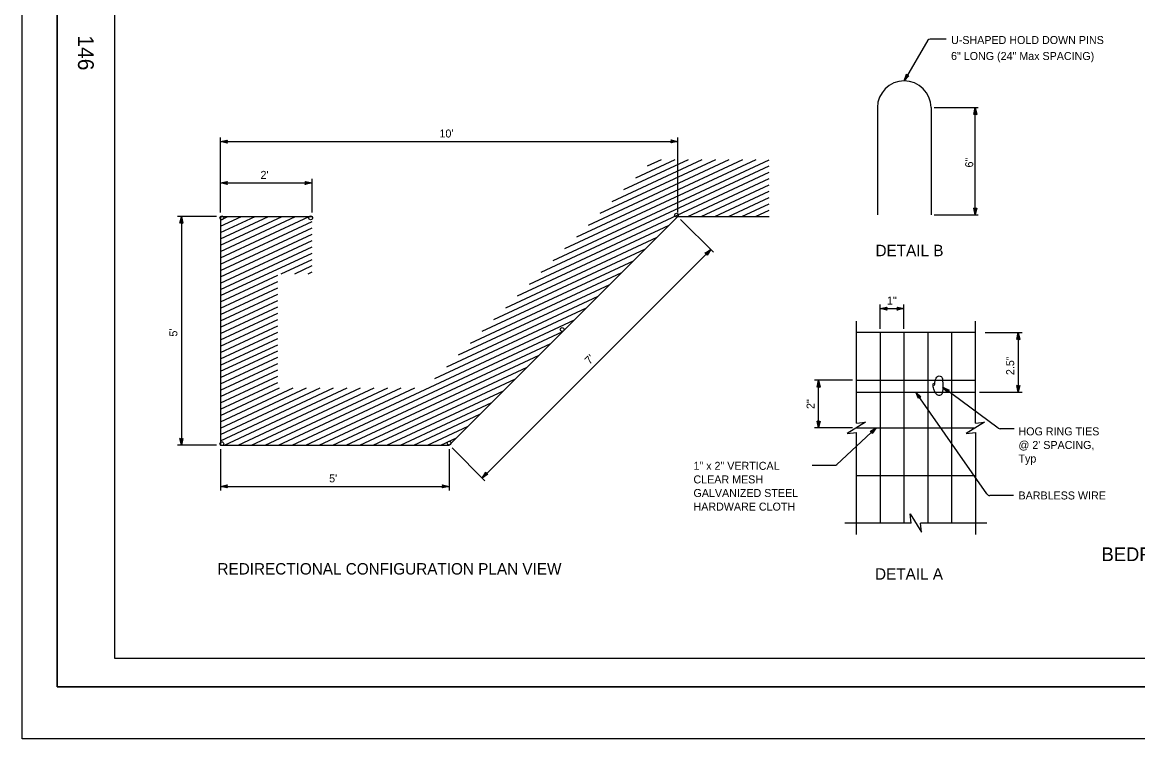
# Model space of a CAD drawing. Extents: x -894 to 866, y -476 to 714.
# Drawn here: x -894 to 82, y -476 to 150 of the extents above; entities that cross this region are included whole.
import ezdxf

# ---------------------------------------------------------------- set-up
doc = ezdxf.new("R2010")
doc.units = 0
for name, color, linetype in [('10 Sheet Format', 7, 'Continuous'), ('36 Drainage', 7, 'Continuous'), ('37 Drain Anno', 7, 'Continuous'), ('57 Undefined', 7, 'Continuous'), ('60 Nongeo Data', 7, 'Continuous')]:
    doc.layers.add(name, color=color, linetype=linetype)

# ---------------------------------------------------------------- blocks, each defined once
blk = doc.blocks.new('AHT')
at = {"layer": '60 Nongeo Data'}
blk.add_lwpolyline([(-5.9055, 1.3189), (0, 0), (-5.9059, -1.3094), (-5.6957, -0.9602), (-1.3693, -0.0035), (-5.6968, 0.9693), (-5.4886, 0.6205), (-2.7193, 0.002), (-5.4858, -0.6114), (-5.2756, -0.2622), (-4.0791, 0.0031), (-5.2799, 0.2713), (-5.1181, 0), (-5.9059, -1.3094), (-5.1181, 0)], close=True, dxfattribs=at)

msp = doc.modelspace()

# ---------------------------------------------------------------- linework, layer by layer
at = {"layer": '10 Sheet Format'}
for p, q in [((-863.43, 668.96), (-863.43, -431.04)), ((-813.45, 643.96), (-813.45, -406.04)), ((-813.45, -406.04), (-438.24, -406.04)), ((-438.75, -406.04), (199.07, -406.04)), ((-863.43, -431.04), (836.57, -431.04))]:
    msp.add_line(p, q, dxfattribs=at)
for points in [[(-894.04, 713.56), (865.96, 713.56), (865.96, -476.44), (-894.04, -476.44)], [(-863.43, 668.96), (836.59, 668.96), (836.59, -431.03), (-863.43, -431.03)]]:
    msp.add_lwpolyline(points, close=True, dxfattribs=at)
at = {"layer": '36 Drainage'}
for p, q in [((-429.75, -57.93), (-240.62, 30.26)), ((-419.41, -47.59), (-251.97, 30.49)), ((-409.08, -37.25), (-263.81, 30.49)), ((-398.74, -26.92), (-275.64, 30.49)), ((-388.4, -16.58), (-287.47, 30.49)), ((-378.06, -6.24), (-299.3, 30.49)), ((-367.73, 4.1), (-311.13, 30.49)), ((-357.39, 14.43), (-322.96, 30.49)), ((-347.05, 24.77), (-334.79, 30.49)), ((-440.09, -68.26), (-240.62, 24.75)), ((-720.62, 9.94), (-640.62, 9.94)), ((-450.42, -78.6), (-240.62, 19.23)), ((-311.88, -19.51), (-240.62, 13.71)), ((-300.04, -19.51), (-240.62, 8.2)), ((-288.21, -19.51), (-240.62, 2.68)), ((-276.38, -19.51), (-240.62, -2.84)), ((-264.55, -19.51), (-240.62, -8.35)), ((-754.9, -19.51), (-754.9, -219.51)), ((-720.62, -19.51), (-640.62, -19.51)), ((-720.62, -19.51), (-720.62, -219.51)), ((-720.62, -55.64), (-643.14, -19.51)), ((-720.62, -50.13), (-654.97, -19.51)), ((-720.62, -44.61), (-666.81, -19.51)), ((-720.62, -39.09), (-678.64, -19.51)), ((-720.62, -33.57), (-690.47, -19.51)), ((-720.62, -28.06), (-702.3, -19.51)), ((-720.62, -22.54), (-714.13, -19.51)), ((-520.62, -219.51), (-320.62, -19.51)), ((-320.62, -19.51), (-240.62, -19.51)), ((-252.72, -19.51), (-240.62, -13.87)), ((-240.89, -19.51), (-240.62, -19.39)), ((-720.62, -61.16), (-640.62, -23.85)), ((-460.76, -88.94), (-328.27, -27.16)), ((-720.62, -66.68), (-640.62, -29.37)), ((-720.62, -72.19), (-640.62, -34.89)), ((-471.1, -99.28), (-338.61, -37.49)), ((-720.62, -77.71), (-640.62, -40.4)), ((-720.62, -83.23), (-640.62, -45.92)), ((-481.44, -109.61), (-348.94, -47.83)), ((-720.62, -88.74), (-640.62, -51.44)), ((-667.55, -69.51), (-640.62, -56.96)), ((-491.77, -119.95), (-359.28, -58.17)), ((-655.72, -69.51), (-640.62, -62.47)), ((-643.89, -69.51), (-640.62, -67.99)), ((-720.62, -94.26), (-670.62, -70.94)), ((-720.62, -99.78), (-670.62, -76.46)), ((-502.11, -130.29), (-369.62, -68.51)), ((-720.62, -105.29), (-670.62, -81.98)), ((-720.62, -110.81), (-670.62, -87.5)), ((-512.45, -140.62), (-379.95, -78.84)), ((-720.62, -116.33), (-670.62, -93.01)), ((-522.78, -150.96), (-390.29, -89.18)), ((-720.62, -121.84), (-670.62, -98.53)), ((-720.62, -127.36), (-670.62, -104.05)), ((-533.12, -161.3), (-400.63, -99.52)), ((-720.62, -132.88), (-670.62, -109.56)), ((-720.62, -138.4), (-670.62, -115.08)), ((-646.13, -219.51), (-410.97, -109.85)), ((-164.42, -200.42), (-164.42, -111.12)), ((-60.26, -200.42), (-60.26, -111.12)), ((-720.62, -143.91), (-670.62, -120.6)), ((-720.62, -149.43), (-670.62, -126.11)), ((-634.3, -219.51), (-421.3, -120.19)), ((-60.26, -121.12), (-164.42, -121.12)), ((-143.59, -121.12), (-143.59, -287.72)), ((-122.76, -121.12), (-122.76, -287.72)), ((-101.93, -121.12), (-101.93, -287.72)), ((-81.09, -121.12), (-81.09, -287.72)), ((-720.62, -154.95), (-670.62, -131.63)), ((-622.47, -219.51), (-431.64, -130.53)), ((-720.62, -160.46), (-670.62, -137.15)), ((-720.62, -165.98), (-670.62, -142.66)), ((-610.64, -219.51), (-441.98, -140.87)), ((-720.62, -171.5), (-670.62, -148.18)), ((-720.62, -177.01), (-670.62, -153.7)), ((-598.8, -219.51), (-452.31, -151.2)), ((-720.62, -182.53), (-670.62, -159.22)), ((-720.62, -188.05), (-670.62, -164.73)), ((-586.97, -219.51), (-462.65, -161.54)), ((-164.42, -162.77), (-60.26, -162.77)), ((-720.62, -215.63), (-621.72, -169.51)), ((-720.62, -210.11), (-633.55, -169.51)), ((-720.62, -204.6), (-645.38, -169.51)), ((-720.62, -199.08), (-657.21, -169.51)), ((-720.62, -193.56), (-669.04, -169.51)), ((-717.11, -219.51), (-609.89, -169.51)), ((-705.28, -219.51), (-598.06, -169.51)), ((-693.45, -219.51), (-586.23, -169.51)), ((-681.62, -219.51), (-574.4, -169.51)), ((-669.79, -219.51), (-562.57, -169.51)), ((-657.96, -219.51), (-550.73, -169.51)), ((-575.14, -219.51), (-472.99, -171.88)), ((-164.42, -173.18), (-60.26, -173.18)), ((-50.18, -262.29), (-112.34, -173.18)), ((-56.76, -173.18), (-19.36, -173.18)), ((-563.31, -219.51), (-483.33, -182.21)), ((-551.48, -219.51), (-493.66, -192.55)), ((-539.65, -219.51), (-504, -202.89)), ((-164.42, -204.42), (-60.26, -204.42)), ((-527.82, -219.51), (-514.34, -213.23)), ((-164.42, -297.72), (-164.42, -208.42)), ((-60.26, -208.42), (-60.26, -297.72)), ((-720.62, -219.51), (-520.62, -219.51)), ((-164.42, -246.07), (-60.26, -246.07)), ((-720.62, -255.62), (-520.62, -255.62)), ((-26.89, -263.58), (-47.72, -263.58)), ((-116.34, -287.72), (-174.42, -287.72)), ((-50.26, -287.72), (-108.34, -287.72))]:
    msp.add_line(p, q, dxfattribs=at)
for points in [[(-110.05, -178.78), (-112.34, -173.18), (-107.89, -177.28), (-108.3, -177.3), (-111.56, -174.3), (-109.88, -178.41), (-109.71, -178.04), (-110.79, -175.41), (-108.7, -177.33), (-109.11, -177.36), (-110.01, -176.53), (-109.54, -177.67), (-109.41, -177.38), (-107.89, -177.28), (-109.41, -177.38)], [(-152.43, -207.49), (-147.22, -204.42), (-150.64, -209.41), (-150.72, -209.01), (-148.22, -205.36), (-152.04, -207.6), (-151.65, -207.72), (-149.21, -206.28), (-150.81, -208.61), (-150.89, -208.22), (-150.2, -207.2), (-151.26, -207.83), (-150.96, -207.92), (-150.64, -209.41), (-150.96, -207.92)]]:
    msp.add_lwpolyline(points, close=True, dxfattribs=at)
for points in [[(-164.42, -200.42), (-156.42, -199.42), (-172.42, -209.42), (-164.42, -208.42)], [(-60.26, -200.42), (-52.26, -199.42), (-68.26, -209.42), (-60.26, -208.42)], [(-116.34, -287.72), (-117.34, -279.72), (-107.34, -295.72), (-108.34, -287.72)]]:
    msp.add_lwpolyline(points, dxfattribs=at)
for centre in [(-719.45, -20.69), (-641.8, -20.69), (-321.8, -18.33), (-719.45, -218.33), (-520.62, -217.85)]:
    msp.add_circle(centre, 1.67, dxfattribs=at)
msp.add_arc((-47.72, -260.58), 3, 214.898, 270, dxfattribs=at)
msp.add_spline([(-95.94, -167.44), (-95.1, -162.09), (-94.16, -160.05), (-92.72, -159.05), (-89.75, -159.93), (-88.92, -163.5), (-88.68, -169.46), (-88.92, -172.21), (-90.23, -175.54), (-93.09, -175.78), (-95.11, -173.99), (-96.42, -171.49), (-97.25, -167.37), (-97.05, -165.31)], degree=3, dxfattribs=at)
at = {"layer": '37 Drain Anno'}
for p, q in [((-101.83, 134.72), (-122.54, 99.22)), ((-85.99, 135.84), (-99.88, 135.84)), ((-96.47, 75.78), (-57.8, 75.78)), ((-60.43, -17.97), (-60.43, 75.78)), ((-720.62, -16.01), (-720.62, 49.67)), ((-320.62, -16.01), (-320.62, 49.67)), ((-720.62, 46.17), (-320.62, 46.17)), ((-720.62, -16.01), (-720.62, 13.44)), ((-640.62, -16.01), (-640.62, 13.44)), ((-724.12, -19.51), (-758.4, -19.51)), ((-96.47, -17.97), (-57.8, -17.97)), ((-318.15, -21.99), (-289.34, -50.79)), ((-491.82, -248.32), (-291.82, -48.32)), ((-143.59, -117.62), (-143.59, -96.49)), ((-122.76, -117.62), (-122.76, -96.49)), ((-143.59, -99.99), (-122.76, -99.99)), ((-51.76, -121.12), (-19.36, -121.12)), ((-22.86, -121.12), (-22.86, -173.18)), ((-167.92, -162.77), (-200.99, -162.77)), ((-197.49, -204.42), (-197.49, -162.77)), ((-40.33, -204.65), (-88.68, -168.91)), ((-167.92, -204.42), (-200.99, -204.42)), ((-181.38, -236.37), (-147.22, -204.42)), ((-26.43, -205.24), (-38.55, -205.24)), ((-724.12, -219.51), (-758.4, -219.51)), ((-720.62, -223.01), (-720.62, -259.12)), ((-520.62, -223.01), (-520.62, -259.12)), ((-518.15, -221.99), (-489.34, -250.79)), ((-202.97, -237.18), (-183.42, -237.18))]:
    msp.add_line(p, q, dxfattribs=at)
for points in [[(-118.42, 103.65), (-122.54, 99.22), (-120.69, 104.98), (-120.5, 104.62), (-121.85, 100.4), (-118.83, 103.65), (-119.23, 103.65), (-121.16, 101.57), (-120.3, 104.26), (-120.1, 103.91), (-120.48, 102.74), (-119.64, 103.64), (-119.96, 103.64), (-120.69, 104.98), (-119.96, 103.64)], [(-61.74, 69.87), (-60.43, 75.78), (-59.12, 69.87), (-59.47, 70.08), (-60.42, 74.41), (-61.39, 70.08), (-61.05, 70.29), (-60.43, 73.06), (-59.81, 70.29), (-60.16, 70.5), (-60.43, 71.7), (-60.7, 70.5), (-60.43, 70.66), (-59.12, 69.87), (-60.43, 70.66)], [(-59.11, -12.06), (-60.43, -17.97), (-61.73, -12.06), (-61.39, -12.27), (-60.43, -16.6), (-59.46, -12.27), (-59.8, -12.48), (-60.42, -15.25), (-61.04, -12.48), (-60.69, -12.69), (-60.42, -13.89), (-60.15, -12.69), (-60.43, -12.85), (-61.73, -12.06), (-60.43, -12.85)], [(-84.71, -173.48), (-88.68, -168.91), (-83.15, -171.37), (-83.52, -171.52), (-87.57, -169.72), (-84.67, -173.08), (-84.63, -172.67), (-86.49, -170.53), (-83.9, -171.68), (-84.28, -171.84), (-85.4, -171.34), (-84.59, -172.27), (-84.56, -171.95), (-83.15, -171.37), (-84.56, -171.95)]]:
    msp.add_lwpolyline(points, close=True, dxfattribs=at)
for centre, radius, start, end in [((-99.88, 133.59), 2.25, 90, 149.7482), ((-38.55, -202.24), 3, 233.52592, 270), ((-183.42, -234.18), 3, 270, 313.09143)]:
    msp.add_arc(centre, radius, start, end, dxfattribs=at)
at = {"layer": '57 Undefined'}
for p, q in [((-145.97, 75.78), (-145.97, -17.97)), ((-99.1, 75.78), (-99.1, -17.97))]:
    msp.add_line(p, q, dxfattribs=at)
msp.add_arc((-122.54, 75.78), 23.44, 0, 180, dxfattribs=at)
at = {"layer": '60 Nongeo Data'}
msp.add_circle((-421.8, -118.33), 1.67, dxfattribs=at)

# ---------------------------------------------------------------- block references
at = {"layer": '36 Drainage', "yscale": 0.9987444355667161}
for p, xscale, rotation in [((-720.62, 46.17), 1.000355576626763, 180), ((-720.62, 9.94), 1.000355576626763, 180), ((-754.9, -19.51), 1.000355576626763, 90), ((-291.82, -48.32), 1.0003555766267636, 44.99999999999995), ((-143.59, -99.99), 1.000355576626763, 180), ((-22.86, -121.12), 1.000355576626763, 90), ((-197.49, -162.77), 1.000355576626763, 90), ((-22.86, -173.18), 1.000355576626763, -90), ((-197.49, -204.42), 1.000355576626763, -90), ((-754.9, -219.51), 1.000355576626763, -90), ((-491.82, -248.32), 1.0003555766267636, -135.00000000000006), ((-720.62, -255.62), 1.000355576626763, 180)]:
    msp.add_blockref('AHT', p, dxfattribs=dict(at, xscale=xscale, rotation=rotation))
at = {"layer": '36 Drainage', "xscale": 1.000355576626763, "yscale": 0.9987444355667161}
for p in [(-320.62, 46.17), (-640.62, 9.94), (-122.76, -99.99), (-520.62, -255.62)]:
    msp.add_blockref('AHT', p, dxfattribs=at)

# ---------------------------------------------------------------- texts
at = {"layer": '10 Sheet Format'}
msp.add_text('146', height=13.779, rotation=270, dxfattribs=at).set_placement((-845.33, 139.09))
at = {"layer": '36 Drainage'}
msp.add_text("5'", height=7, rotation=90, dxfattribs=at).set_placement((-758.4, -124.53))
at = {"layer": '57 Undefined'}
for s, height, p in [('U-SHAPED HOLD DOWN PINS', 7, (-81.59, 131.47)), ('6" LONG (24" Max SPACING)', 7, (-81.59, 117.47)), ("10'", 7, (-529.11, 49.67)), ("2'", 7, (-685.64, 13.44)), ('DETAIL B', 10, (-147.66, -54.21)), ('1"', 7, (-137.62, -96.49)), ('HOG RING TIES', 7, (-22.59, -211)), ("@ 2' SPACING,", 7, (-22.59, -222.9)), ('1" x 2" VERTICAL ', 7, (-306.9, -241.14)), ('Typ', 7, (-22.59, -234.8)), ("5'", 7, (-625.64, -252.12)), ('CLEAR MESH', 7, (-306.9, -253.04)), ('GALVANIZED STEEL ', 7, (-306.9, -264.94)), ('BARBLESS WIRE', 7, (-22.59, -267.08)), ('HARDWARE CLOTH', 7, (-306.9, -276.84)), ('BEDROCK OR CALICHE SUBSTRATE', 12, (50.1, -321)), ('REDIRECTIONAL CONFIGURATION PLAN VIEW', 10, (-723.32, -332.79)), ('DETAIL A', 10, (-148.09, -337.27))]:
    msp.add_text(s, height=height, dxfattribs=at).set_placement(p)
for s, rotation, p in [('6"', 90, (-62.18, 23.45)), ("7'", 45, (-397.84, -149.39)), ('2.5"', 90, (-26.36, -158.23)), ('2"', 90, (-200.99, -187.91))]:
    msp.add_text(s, height=7, rotation=rotation, dxfattribs=at).set_placement(p)

doc.saveas('drawing.dxf')
